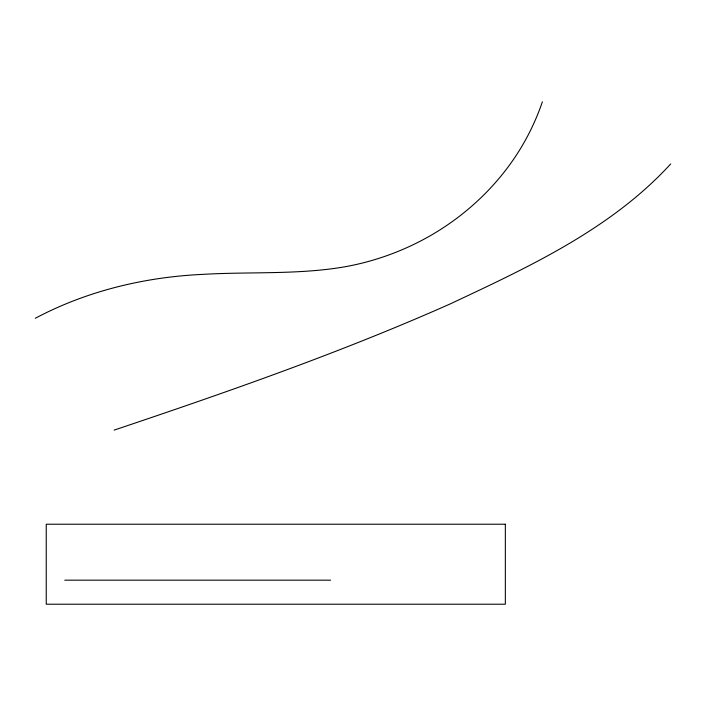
<?xml version="1.0" encoding="UTF-8"?>
<svg xmlns="http://www.w3.org/2000/svg" width="706" height="706" viewBox="0 0 706 706"><rect width="100%" height="100%" fill="white"/><g stroke="black" fill="none" stroke-linecap="round" stroke-linejoin="round"><path stroke-width="1.06" d="M670.7 163.933C611.096 229.044 528.962 266.894 450.393 303.836C340.892 352.47 227.632 391.962 114.134 430.122M35.3 318.274C86.873 290.907 144.748 277.052 202.878 274.36C250.118 271.589 297.826 274.863 344.669 266.833A267.415 267.415 0 0 0 423.653 239.405C463.101 218.225 497.148 186.896 520.498 148.613A237.64 237.64 0 0 0 542.385 101.788M64.74 580.173L330.584 580.173M505.346 524.223L46.243 524.223L46.243 604.212L505.346 604.212L505.346 524.223"/></g></svg>
